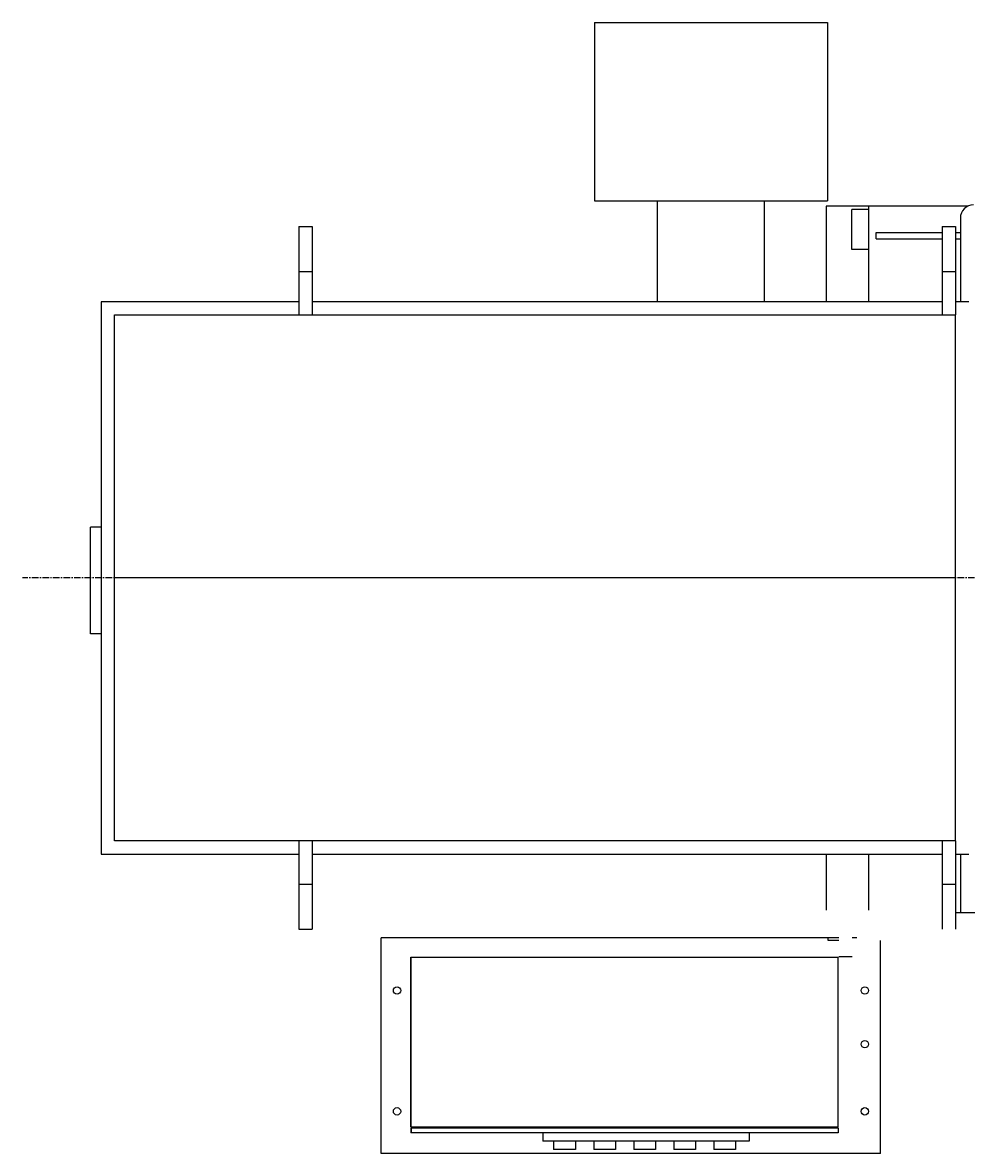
# Model space of a CAD drawing. Extents: x 0 to 160756, y 0 to 229247.
# Drawn here: x 93226 to 95025, y 87411 to 89562 of the extents above; entities that cross this region are included whole.
import ezdxf

# ---------------------------------------------------------------- set-up
doc = ezdxf.new("R2010")
doc.units = 0
doc.header["$LTSCALE"] = 10
doc.linetypes.add('XCM7Q30CDA-200K$0$xCUP-L40-M03-HVAC-EQ$0$xCUP-L40-M03-HVAC-EQ$0$XCUP-L40-HVAC-EQ$0$CENTER', pattern=[2, 1.25, -0.25, 0.25, -0.25])
doc.layers.add('XCM7Q30CDA-200K$0$xCUP-L40-M03-HVAC-EQ$0$xCUP-L40-M03-HVAC-EQ$0$XCUP-L40-HVAC-EQ$0$XCUP-L40-HVAC-機房EQ$0$U-CDA-EQ', color=3, linetype='Continuous', lineweight=25)

# ---------------------------------------------------------------- blocks, each defined once
blk = doc.blocks.new('XCM7Q30CDA-200K$0$xCUP-L40-M03-HVAC-EQ$0$xCUP-L40-M03-HVAC-EQ$0$XCUP-L40-HVAC-EQ$0$C700')
at = {"linetype": 'XCM7Q30CDA-200K$0$xCUP-L40-M03-HVAC-EQ$0$xCUP-L40-M03-HVAC-EQ$0$XCUP-L40-HVAC-EQ$0$CENTER'}
blk.add_line((0, -1797.6), (0, 2152.6), dxfattribs=at)
at = {"linetype": 'Continuous'}
for p, q in [((-106.3, 2003.4), (-106.3, 2023.5)), ((-106.3, 2023.5), (96.8, 2023.5)), ((96.8, 2003.4), (96.8, 2023.5)), ((-525.5, 2003.4), (-525.5, 1627.6)), ((525.5, 2003.4), (-525.5, 2003.4)), ((525.5, 1627.6), (525.5, 2003.4)), ((-500.2, 378.5), (-500.2, 1978)), ((-500.2, 1978), (500.2, 1978)), ((0, 378.5), (0, 1978)), ((500.2, 1978), (500.2, 378.5)), ((-668.3, 1627.6), (-668.3, 1602.2)), ((-582.7, 1627.6), (-668.3, 1627.6)), ((-582.7, 1627.6), (-582.7, 1602.2)), ((-500.2, 1627.6), (-582.7, 1627.6)), ((668.3, 1627.6), (500.2, 1627.6)), ((582.7, 1627.6), (582.7, 1602.2)), ((668.3, 1627.6), (668.3, 1602.2)), ((-582.7, 1602.2), (-668.3, 1602.2)), ((-500.2, 1602.2), (-582.7, 1602.2)), ((-525.5, 1602.2), (-525.5, 403.9)), ((668.3, 1602.2), (500.2, 1602.2)), ((525.5, 403.9), (525.5, 1602.2)), ((-1094.8, 1470.7), (-685, 1470.7)), ((-1094.8, 521.1), (-1094.8, 1470.7)), ((-685, 600.5), (-685, 1470.7)), ((-1046.6, 1414.1), (-1055.9, 1414.1)), ((-1055.9, 601.7), (-1055.9, 1414.1)), ((-1046.4, 1414.2), (-1055.7, 1414.2)), ((-1055.7, 601.8), (-1055.7, 1414.2)), ((-1046.6, 601.7), (-1046.6, 1414.1)), ((-1044.2, 1407.8), (-1046.6, 1407.8)), ((-1046.4, 601.8), (-1046.4, 1414.2)), ((-1044, 1407.9), (-1046.4, 1407.9)), ((-1044.2, 1414.1), (-721.8, 1414.1)), ((-1044.2, 1414.1), (-1044.2, 601.7)), ((-1044, 1414.2), (-721.6, 1414.2)), ((-1044, 1414.2), (-1044, 601.8)), ((-721.8, 1414.1), (-721.8, 601.7)), ((-721.6, 1414.2), (-721.6, 601.8)), ((-1055.9, 1163.4), (-1071.8, 1163.4)), ((-1071.8, 771.1), (-1071.8, 1163.4)), ((-1055.7, 1163.5), (-1071.6, 1163.5)), ((-1071.6, 771.3), (-1071.6, 1163.5)), ((-1087.6, 1101.5), (-1087.6, 1142.8)), ((-1071.8, 1142.9), (-1087.5, 1142.9)), ((-1087.5, 1102.9), (-1087.5, 1142.9)), ((-1071.8, 1101.5), (-1087.6, 1101.5)), ((-1087.6, 1025.3), (-1087.6, 1066.6)), ((-1071.8, 1066.7), (-1087.5, 1066.7)), ((-1087.5, 1026.7), (-1087.5, 1066.7)), ((717.1, 1064.9), (717.1, 622.4)), ((1056.4, 1064.9), (717.1, 1064.9)), ((1056.4, 1064.9), (1056.4, 622.4)), ((-1071.8, 1025.3), (-1087.6, 1025.3)), ((-1087.6, 949.2), (-1087.6, 990.4)), ((-1071.8, 990.6), (-1087.5, 990.6)), ((-1087.5, 950.5), (-1087.5, 990.6)), ((-1071.8, 949.2), (-1087.6, 949.2)), ((525.5, 945.2), (717.1, 945.2)), ((-1087.6, 873), (-1087.6, 914.3)), ((-1071.8, 914.4), (-1087.5, 914.4)), ((-1087.5, 874.4), (-1087.5, 914.4)), ((-1071.8, 873), (-1087.6, 873)), ((-1087.6, 796.8), (-1087.6, 838.1)), ((-1071.8, 838.2), (-1087.5, 838.2)), ((-1087.5, 798.2), (-1087.5, 838.2)), ((-1071.8, 796.8), (-1087.6, 796.8)), ((-1055.9, 771.1), (-1071.8, 771.1)), ((-1055.7, 771.3), (-1071.6, 771.3)), ((525.5, 742.1), (717.1, 742.1)), ((-525.5, 624.9), (-632.3, 624.9)), ((707.1, 624.9), (525.5, 624.9)), ((707.1, 355.3), (707.1, 624.9)), ((-1044.2, 608), (-1046.6, 608)), ((-1044, 608.1), (-1046.4, 608.1)), ((-689.7, 621.1), (-685, 621.1)), ((-689.7, 600.5), (-689.7, 621.1)), ((1056.4, 622.4), (717.1, 622.4)), ((-1046.6, 601.7), (-1055.9, 601.7)), ((-1046.4, 601.8), (-1055.7, 601.8)), ((-1044.2, 601.7), (-721.8, 601.7)), ((-1044, 601.8), (-721.6, 601.8)), ((-721, 575.1), (-721, 600.5)), ((-685, 566.1), (-685, 575.1)), ((624.6, 543.9), (624.6, 575.6)), ((624.6, 575.6), (700.7, 575.6)), ((700.7, 543.9), (700.7, 575.6)), ((-525.5, 543.9), (-632.3, 543.9)), ((707.1, 543.9), (525.5, 543.9)), ((-1094.8, 521.1), (-689.7, 521.1)), ((645.1, 529.9), (645.1, 403.9)), ((645.1, 529.9), (657.1, 529.9)), ((657.1, 529.9), (657.1, 403.9)), ((-582.7, 403.9), (-668.3, 403.9)), ((-500.2, 403.9), (-582.7, 403.9)), ((-582.7, 403.9), (-582.7, 378.5)), ((668.3, 403.9), (500.2, 403.9)), ((582.7, 403.9), (582.7, 378.5)), ((668.3, 403.9), (668.3, 378.5)), ((-582.7, 378.5), (-668.3, 378.5)), ((-637, 324.5), (-637, 378.5)), ((-525.5, 369.5), (-637, 369.5)), ((-500.2, 378.5), (-582.7, 378.5)), ((-525.5, 378.5), (-525.5, 353.1)), ((-500.2, 378.5), (500.2, 378.5)), ((668.3, 378.5), (500.2, 378.5)), ((525.5, 353.1), (525.5, 378.5)), ((684.6, 369.5), (525.5, 369.5)), ((645.1, 378.5), (645.1, 369.5)), ((657.1, 378.5), (657.1, 369.5))]:
    blk.add_line(p, q, dxfattribs=at)
for centre in [(-1014.8, 1440.7), (-784.9, 1440.7), (-1014.8, 551.1), (-886.9, 551.1), (-784.9, 551.1)]:
    blk.add_circle(centre, 7, dxfattribs=at)
blk.add_arc((684.6, 344.5), 25, 0, 90, dxfattribs=at)
blk = doc.blocks.new('XCM7Q30CDA-200K')
at = {"layer": 'XCM7Q30CDA-200K$0$xCUP-L40-M03-HVAC-EQ$0$xCUP-L40-M03-HVAC-EQ$0$XCUP-L40-HVAC-EQ$0$XCUP-L40-HVAC-機房EQ$0$U-CDA-EQ', "rotation": 90}
blk.add_blockref('XCM7Q30CDA-200K$0$xCUP-L40-M03-HVAC-EQ$0$xCUP-L40-M03-HVAC-EQ$0$XCUP-L40-HVAC-EQ$0$C700', (95378.9, 88505.9), dxfattribs=at)

msp = doc.modelspace()

# ---------------------------------------------------------------- block references
msp.add_blockref('XCM7Q30CDA-200K', (0, 0))

doc.saveas('drawing.dxf')
